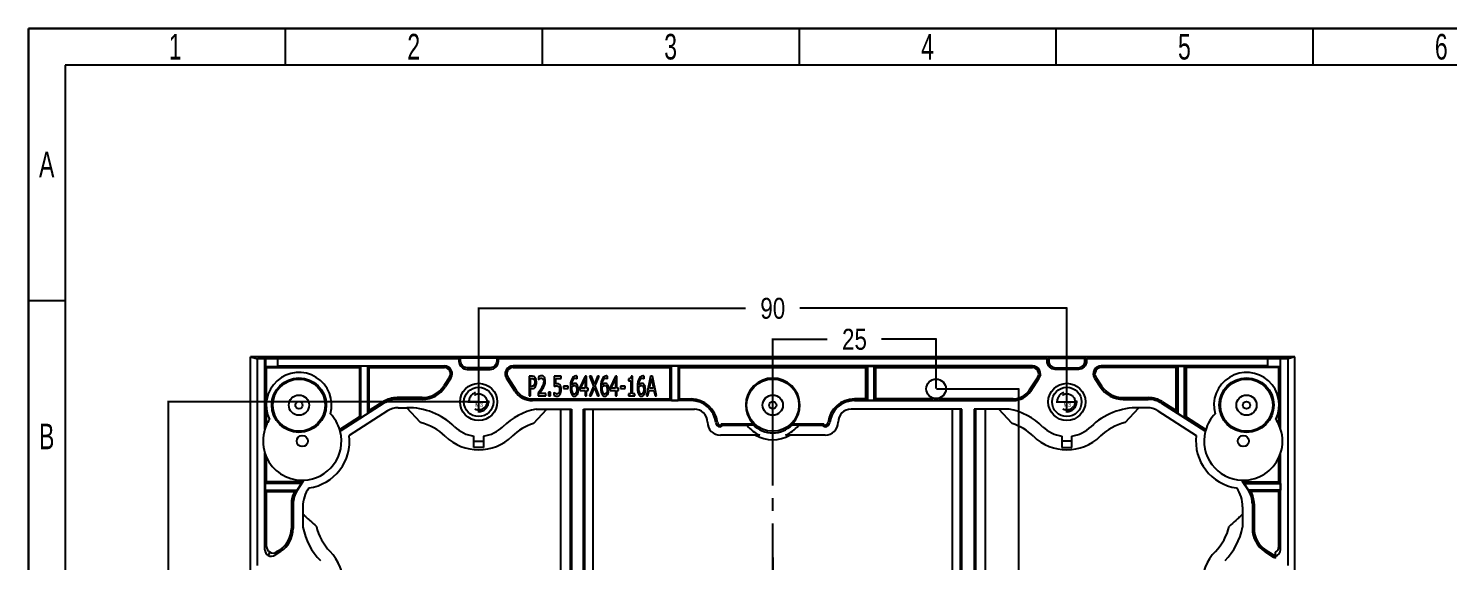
# Model space of a CAD drawing. Header units: millimetres. Extents: x 0 to 591, y 0 to 333.
# Drawn here: x 0 to 217.2, y 251.7 to 333.2 of the extents above; entities that cross this region are included whole.
import ezdxf

# ---------------------------------------------------------------- set-up
doc = ezdxf.new("R2010")
doc.units = ezdxf.units.MM
doc.header["$LTSCALE"] = 25.945205
doc.linetypes.add('CENTER', pattern=[0.6, 0.375, -0.075, 0.075, -0.075])
doc.linetypes.add('HIDDEN', pattern=[0.2, 0.1, -0.1])
doc.layers.get('0').update_dxf_attribs({"linetype": 'CONTINUOUS'})
for name, color, linetype in [('2', 7, 'CONTINUOUS'), ('dim', 7, 'CONTINUOUS'), ('screw', 7, 'CONTINUOUS')]:
    doc.layers.add(name, color=color, linetype=linetype)
doc.styles.get("Standard").update_dxf_attribs({"font": 'txt', "width": 0.8})
doc.styles.add('TEXTSTYLE_3', font='txt')
doc.styles.add('TEXTSTYLE_6', font='txt', dxfattribs={"width": 0.67})
doc.dimstyles.new('DIMSTYLE_4', dxfattribs={"dimtxt": 3.2, "dimasz": 0.1875, "dimexe": 0.125, "dimexo": 0.0625, "dimgap": 1.6, "dimtad": 0, "dimtih": 1, "dimtoh": 1, "dimdsep": 46, "dimtxsty": 'Standard', "dimblk": '_FILLED', "dimblk1": '_FILLED', "dimblk2": '_FILLED', "dimcen": 0.09, "dimazin": 2, "dimtfac": 1, "dimtofl": 0, "dimtmove": 0, "dimatfit": 3, "dimldrblk": '_FILLED', "dimfxl": 1, "dimtolj": 1, "dimarcsym": 0})

# ---------------------------------------------------------------- blocks, each defined once
blk = doc.blocks.new('_FILLED')
at = {"color": 0, "linetype": 'ByBlock'}
blk.add_solid([(0, 0), (-1, 0.2), (-1, -0.2)], dxfattribs=at)
blk = doc.blocks.new('*D5')
at = {"layer": 'dim', "color": 82, "linetype": 'Continuous', "true_color": 0x33cc00, "transparency": 16777216}
for p, q in [((68.91, 288.73), (68.91, 290.45)), ((68.91, 290.33), (109.75, 290.33)), ((158.91, 290.33), (118.07, 290.33)), ((158.91, 288.73), (158.91, 290.45)), ((68.91, 276.07), (68.91, 288.73)), ((158.91, 276.07), (158.91, 288.73))]:
    blk.add_line(p, q, dxfattribs=at)
at = {"layer": 'dim', "color": 82, "linetype": 'Continuous', "true_color": 0x33cc00, "transparency": 16777216, "xscale": 0.1875, "yscale": 0.1875, "zscale": 0.1875, "rotation": 180}
blk.add_blockref('_FILLED', (68.91, 290.33), dxfattribs=at)
at = {"layer": 'dim', "color": 82, "linetype": 'Continuous', "true_color": 0x33cc00, "transparency": 16777216, "xscale": 0.1875, "yscale": 0.1875, "zscale": 0.1875}
blk.add_blockref('_FILLED', (158.91, 290.33), dxfattribs=at)
at = {"layer": 'dim', "color": 82, "linetype": 'Continuous', "true_color": 0x33cc00, "transparency": 16777216, "insert": (113.91, 291.93), "char_height": 3.2, "width": 5.12, "attachment_point": 2, "line_spacing_factor": 0.9}
blk.add_mtext('90', dxfattribs=at)
blk = doc.blocks.new('*D7')
at = {"layer": 'dim', "color": 82, "linetype": 'Continuous', "true_color": 0x33cc00, "transparency": 16777216}
for p, q in [((25.25, 276), (21.28, 276)), ((21.41, 276), (21.41, 206.2)), ((68.84, 276), (25.25, 276)), ((21.41, 130), (21.41, 199.8)), ((25.25, 130), (21.28, 130)), ((68.84, 130), (25.25, 130))]:
    blk.add_line(p, q, dxfattribs=at)
at = {"layer": 'dim', "color": 82, "linetype": 'Continuous', "true_color": 0x33cc00, "transparency": 16777216, "xscale": 0.1875, "yscale": 0.1875, "zscale": 0.1875}
for p, rotation in [((21.41, 276), 90), ((21.41, 130), 270)]:
    blk.add_blockref('_FILLED', p, dxfattribs=dict(at, rotation=rotation))
at = {"layer": 'dim', "color": 82, "linetype": 'Continuous', "true_color": 0x33cc00, "transparency": 16777216, "insert": (21.41, 204.6), "char_height": 3.2, "width": 7.68, "attachment_point": 2, "line_spacing_factor": 0.9}
blk.add_mtext('146', dxfattribs=at)
blk = doc.blocks.new('*D13')
at = {"layer": 'dim', "color": 82, "linetype": 'Continuous', "true_color": 0x33cc00, "transparency": 16777216}
for p, q in [((113.91, 252.16), (113.91, 240.28)), ((38.91, 238.81), (38.91, 240.53)), ((38.91, 240.41), (72.25, 240.41)), ((113.91, 240.41), (80.57, 240.41)), ((38.91, 228.07), (38.91, 238.81))]:
    blk.add_line(p, q, dxfattribs=at)
at = {"layer": 'dim', "color": 82, "linetype": 'Continuous', "true_color": 0x33cc00, "transparency": 16777216, "xscale": 0.1875, "yscale": 0.1875, "zscale": 0.1875, "rotation": 180}
blk.add_blockref('_FILLED', (38.91, 240.41), dxfattribs=at)
at = {"layer": 'dim', "color": 82, "linetype": 'Continuous', "true_color": 0x33cc00, "transparency": 16777216, "xscale": 0.1875, "yscale": 0.1875, "zscale": 0.1875}
blk.add_blockref('_FILLED', (113.91, 240.41), dxfattribs=at)
at = {"layer": 'dim', "color": 82, "linetype": 'Continuous', "true_color": 0x33cc00, "transparency": 16777216, "insert": (76.41, 242.01), "char_height": 3.2, "width": 5.12, "attachment_point": 2, "line_spacing_factor": 0.9}
blk.add_mtext('75', dxfattribs=at)
blk = doc.blocks.new('*D14')
at = {"layer": 'dim', "color": 82, "linetype": 'Continuous', "true_color": 0x33cc00, "transparency": 16777216}
for p, q in [((113.91, 283.99), (113.91, 285.72)), ((113.91, 285.59), (122.25, 285.59)), ((138.91, 285.59), (130.57, 285.59)), ((138.91, 283.99), (138.91, 285.72)), ((113.91, 263.7), (113.91, 283.99)), ((138.91, 278.07), (138.91, 283.99))]:
    blk.add_line(p, q, dxfattribs=at)
at = {"layer": 'dim', "color": 82, "linetype": 'Continuous', "true_color": 0x33cc00, "transparency": 16777216, "xscale": 0.1875, "yscale": 0.1875, "zscale": 0.1875, "rotation": 180}
blk.add_blockref('_FILLED', (113.91, 285.59), dxfattribs=at)
at = {"layer": 'dim', "color": 82, "linetype": 'Continuous', "true_color": 0x33cc00, "transparency": 16777216, "xscale": 0.1875, "yscale": 0.1875, "zscale": 0.1875}
blk.add_blockref('_FILLED', (138.91, 285.59), dxfattribs=at)
at = {"layer": 'dim', "color": 82, "linetype": 'Continuous', "true_color": 0x33cc00, "transparency": 16777216, "insert": (126.41, 287.19), "char_height": 3.2, "width": 5.12, "attachment_point": 2, "line_spacing_factor": 0.9}
blk.add_mtext('25', dxfattribs=at)
blk = doc.blocks.new('*D15')
at = {"layer": 'dim', "color": 82, "linetype": 'Continuous', "true_color": 0x33cc00, "transparency": 16777216}
for p, q in [((138.97, 278), (151.62, 278)), ((151.5, 278), (151.5, 243.7)), ((151.5, 203), (151.5, 237.3)), ((154.06, 203), (151.37, 203)), ((165.39, 203), (154.06, 203))]:
    blk.add_line(p, q, dxfattribs=at)
at = {"layer": 'dim', "color": 82, "linetype": 'Continuous', "true_color": 0x33cc00, "transparency": 16777216, "xscale": 0.1875, "yscale": 0.1875, "zscale": 0.1875}
for p, rotation in [((151.5, 278), 90), ((151.5, 203), 270)]:
    blk.add_blockref('_FILLED', p, dxfattribs=dict(at, rotation=rotation))
at = {"layer": 'dim', "color": 82, "linetype": 'Continuous', "true_color": 0x33cc00, "transparency": 16777216, "insert": (151.5, 242.1), "char_height": 3.2, "width": 5.12, "attachment_point": 2, "line_spacing_factor": 0.9}
blk.add_mtext('75', dxfattribs=at)

msp = doc.modelspace()

# ---------------------------------------------------------------- linework, layer by layer
at = {"color": 7, "linetype": 'Continuous'}
for p, q in [((0, 0), (0, 333.185)), ((0, 333.185), (471.731, 333.185))]:
    msp.add_line(p, q, dxfattribs=at)
at = {"layer": '2', "color": 155, "linetype": 'Continuous', "true_color": 0x4d7399}
for p, q in [((34.006, 123.103), (34.006, 282.903)), ((34.006, 282.903), (35.056, 282.589)), ((193.806, 282.903), (34.006, 282.903)), ((35.056, 250.965), (35.056, 282.589)), ((36.194, 282.589), (35.056, 282.589)), ((36.272, 282.628), (36.194, 282.589)), ((36.194, 271.838), (36.194, 282.589)), ((36.272, 282.628), (36.272, 281.434)), ((36.272, 282.628), (38.159, 282.628)), ((38.159, 281.434), (38.159, 282.628)), ((65.882, 282.589), (38.159, 282.589)), ((66.144, 282.72), (65.882, 282.589)), ((65.882, 282.589), (65.882, 282.24)), ((66.144, 282.24), (66.144, 282.72)), ((71.668, 282.72), (66.144, 282.72)), ((71.668, 282.72), (71.668, 282.24)), ((71.93, 282.589), (71.668, 282.72)), ((71.93, 282.24), (71.93, 282.589)), ((155.882, 282.589), (71.93, 282.589)), ((155.882, 282.589), (156.144, 282.72)), ((155.882, 282.24), (155.882, 282.589)), ((156.144, 282.72), (156.144, 282.24)), ((156.144, 282.72), (161.668, 282.72)), ((161.668, 282.24), (161.668, 282.72)), ((161.668, 282.72), (161.93, 282.589)), ((161.93, 282.589), (161.93, 282.24)), ((189.654, 282.589), (161.93, 282.589)), ((189.654, 281.434), (189.654, 282.628)), ((189.654, 282.628), (191.54, 282.628)), ((191.54, 282.628), (191.54, 281.434)), ((191.54, 282.628), (191.619, 282.589)), ((191.619, 271.838), (191.619, 282.589)), ((192.756, 282.589), (191.619, 282.589)), ((193.806, 282.903), (192.756, 282.589)), ((192.756, 250.965), (192.756, 282.589)), ((193.806, 123.103), (193.806, 282.903)), ((36.456, 281.251), (36.272, 281.434)), ((36.272, 281.434), (38.159, 281.434)), ((36.456, 276.205), (36.456, 281.251)), ((36.456, 281.251), (50.662, 281.251)), ((38.159, 281.513), (63.652, 281.513)), ((50.898, 281.486), (50.662, 281.251)), ((50.662, 281.251), (50.662, 273.705)), ((50.898, 273.577), (50.898, 281.486)), ((51.915, 281.486), (50.898, 281.486)), ((51.915, 281.486), (51.915, 274.228)), ((52.151, 281.251), (51.915, 281.486)), ((52.151, 274.659), (52.151, 281.251)), ((52.151, 281.251), (63.652, 281.251)), ((64.485, 280.755), (64.715, 280.88)), ((66.251, 281.348), (66.437, 281.533)), ((70.67, 281.241), (67.143, 281.241)), ((67.143, 280.979), (70.67, 280.979)), ((71.561, 281.348), (71.376, 281.533)), ((73.328, 280.755), (73.098, 280.88)), ((153.652, 281.513), (74.161, 281.513)), ((74.161, 281.251), (98.162, 281.251)), ((98.398, 281.486), (98.162, 281.251)), ((98.162, 281.251), (98.162, 276.455)), ((98.398, 276.22), (98.398, 281.486)), ((99.415, 281.486), (98.398, 281.486)), ((99.415, 281.486), (99.415, 276.22)), ((99.651, 281.251), (99.415, 281.486)), ((99.651, 276.455), (99.651, 281.251)), ((99.651, 281.251), (128.162, 281.251)), ((128.162, 281.251), (128.398, 281.486)), ((128.162, 276.455), (128.162, 281.251)), ((128.398, 281.486), (128.398, 276.22)), ((128.398, 281.486), (129.415, 281.486)), ((129.415, 276.22), (129.415, 281.486)), ((129.415, 281.486), (129.651, 281.251)), ((129.651, 281.251), (129.651, 276.455)), ((129.651, 281.251), (153.652, 281.251)), ((154.485, 280.755), (154.715, 280.88)), ((156.251, 281.348), (156.437, 281.533)), ((157.143, 281.241), (160.67, 281.241)), ((160.67, 280.979), (157.143, 280.979)), ((161.376, 281.533), (161.561, 281.348)), ((163.328, 280.755), (163.098, 280.88)), ((189.654, 281.513), (164.161, 281.513)), ((175.662, 281.251), (164.161, 281.251)), ((175.662, 281.251), (175.898, 281.486)), ((175.662, 274.659), (175.662, 281.251)), ((175.898, 281.486), (175.898, 274.228)), ((175.898, 281.486), (176.915, 281.486)), ((176.915, 273.577), (176.915, 281.486)), ((176.915, 281.486), (177.151, 281.251)), ((177.151, 281.251), (177.151, 273.705)), ((191.357, 281.251), (177.151, 281.251)), ((189.654, 281.434), (191.54, 281.434)), ((191.357, 281.251), (191.54, 281.434)), ((191.357, 276.205), (191.357, 281.251)), ((64.447, 279.787), (63.581, 278.453)), ((64.667, 279.644), (63.801, 278.311)), ((72.946, 280.043), (72.946, 279.971)), ((74.437, 277.655), (73.146, 279.644)), ((73.366, 279.787), (74.657, 277.798)), ((76.609, 279.922), (76.609, 276.922)), ((76.838, 278.382), (76.838, 279.58)), ((76.838, 276.922), (76.838, 278.041)), ((78.039, 279.798), (78.039, 279.375)), ((78.039, 279.375), (78.051, 279.375)), ((80.475, 279.922), (80.475, 278.377)), ((81.514, 279.922), (80.475, 279.922)), ((80.699, 278.772), (80.699, 279.57)), ((80.699, 279.57), (81.514, 279.57)), ((81.514, 279.57), (81.514, 279.922)), ((81.871, 278.418), (81.871, 278.053)), ((82.595, 278.418), (81.871, 278.418)), ((81.871, 278.053), (82.595, 278.053)), ((82.595, 278.053), (82.595, 278.418)), ((83.974, 279.548), (83.986, 279.548)), ((83.986, 279.548), (83.986, 279.933)), ((85.208, 279.922), (84.372, 278.23)), ((84.372, 278.23), (84.372, 277.767)), ((84.53, 278.089), (85.199, 279.443)), ((85.199, 278.089), (84.53, 278.089)), ((85.199, 279.443), (85.199, 278.089)), ((85.421, 279.922), (85.208, 279.922)), ((85.421, 278.089), (85.421, 279.922)), ((85.678, 278.089), (85.421, 278.089)), ((85.678, 277.767), (85.678, 278.089)), ((86.474, 278.422), (85.872, 276.922)), ((85.886, 279.922), (86.474, 278.422)), ((86.15, 279.922), (85.886, 279.922)), ((86.122, 276.922), (86.605, 278.157)), ((86.615, 278.704), (86.15, 279.922)), ((86.605, 278.157), (87.075, 276.922)), ((87.091, 279.922), (86.615, 278.704)), ((86.746, 278.44), (87.342, 279.922)), ((87.341, 276.922), (86.746, 278.44)), ((87.342, 279.922), (87.091, 279.922)), ((88.622, 279.548), (88.633, 279.548)), ((88.633, 279.548), (88.633, 279.933)), ((89.855, 279.922), (89.019, 278.23)), ((89.019, 278.23), (89.019, 277.767)), ((89.177, 278.089), (89.846, 279.443)), ((89.846, 278.089), (89.177, 278.089)), ((89.846, 279.443), (89.846, 278.089)), ((90.069, 279.922), (89.855, 279.922)), ((90.069, 278.089), (90.069, 279.922)), ((90.325, 278.089), (90.069, 278.089)), ((90.325, 277.767), (90.325, 278.089)), ((90.618, 278.418), (90.618, 278.053)), ((91.342, 278.418), (90.618, 278.418)), ((90.618, 278.053), (91.342, 278.053)), ((91.342, 278.053), (91.342, 278.418)), ((91.842, 279.514), (91.842, 279.239)), ((91.842, 279.239), (92.201, 279.239)), ((92.201, 279.239), (92.201, 277.229)), ((92.424, 279.933), (92.244, 279.933)), ((92.424, 277.229), (92.424, 279.933)), ((94.231, 279.548), (94.243, 279.548)), ((94.243, 279.548), (94.243, 279.933)), ((95.198, 279.922), (94.57, 276.922)), ((95.042, 278.101), (95.346, 279.573)), ((95.648, 278.101), (95.042, 278.101)), ((95.505, 279.922), (95.198, 279.922)), ((95.346, 279.573), (95.648, 278.101)), ((96.133, 276.922), (95.505, 279.922)), ((154.447, 279.787), (153.156, 277.798)), ((153.375, 277.655), (154.667, 279.644)), ((154.866, 280.043), (154.866, 279.971)), ((163.146, 279.644), (164.012, 278.311)), ((163.366, 279.787), (164.232, 278.453)), ((54.262, 276.014), (52.151, 274.659)), ((55.31, 276.492), (55.383, 276.24)), ((60.27, 276.655), (56.45, 276.655)), ((60.27, 276.393), (56.45, 276.393)), ((62.279, 276.904), (62.154, 277.134)), ((75.598, 276.582), (75.723, 276.813)), ((76.609, 276.922), (76.838, 276.922)), ((77.129, 276.455), (98.162, 276.455)), ((101.406, 276.193), (77.129, 276.193)), ((78.24, 277.706), (77.996, 277.343)), ((77.996, 277.343), (77.996, 276.922)), ((77.996, 276.922), (79.165, 276.922)), ((79.165, 277.267), (78.236, 277.267)), ((79.165, 276.922), (79.165, 277.267)), ((79.613, 277.497), (79.613, 276.922)), ((79.89, 277.497), (79.613, 277.497)), ((79.613, 276.922), (79.89, 276.922)), ((79.89, 276.922), (79.89, 277.497)), ((80.401, 277.461), (80.401, 277.035)), ((80.417, 277.461), (80.401, 277.461)), ((84.372, 277.767), (85.199, 277.767)), ((85.199, 277.767), (85.199, 276.922)), ((85.199, 276.922), (85.421, 276.922)), ((85.421, 276.922), (85.421, 277.767)), ((85.421, 277.767), (85.678, 277.767)), ((85.872, 276.922), (86.122, 276.922)), ((87.075, 276.922), (87.341, 276.922)), ((89.019, 277.767), (89.846, 277.767)), ((89.846, 277.767), (89.846, 276.922)), ((89.846, 276.922), (90.069, 276.922)), ((90.069, 276.922), (90.069, 277.767)), ((90.069, 277.767), (90.325, 277.767)), ((91.842, 277.229), (91.842, 276.922)), ((92.201, 277.229), (91.842, 277.229)), ((91.842, 276.922), (92.777, 276.922)), ((92.777, 277.229), (92.424, 277.229)), ((92.777, 276.922), (92.777, 277.229)), ((94.57, 276.922), (94.803, 276.922)), ((94.803, 276.922), (94.972, 277.759)), ((94.972, 277.759), (95.72, 277.759)), ((95.72, 277.759), (95.889, 276.922)), ((95.889, 276.922), (96.133, 276.922)), ((98.162, 276.455), (98.398, 276.22)), ((98.398, 276.22), (99.415, 276.22)), ((99.415, 276.22), (99.651, 276.455)), ((99.651, 276.455), (101.406, 276.455)), ((128.162, 276.455), (126.406, 276.455)), ((126.406, 276.193), (150.683, 276.193)), ((128.398, 276.22), (128.162, 276.455)), ((129.415, 276.22), (128.398, 276.22)), ((129.651, 276.455), (129.415, 276.22)), ((138.309, 276.455), (129.651, 276.455)), ((138.309, 276.247), (138.309, 276.627)), ((138.309, 276.247), (139.503, 276.247)), ((139.503, 276.247), (139.503, 276.627)), ((150.683, 276.455), (139.503, 276.455)), ((152.215, 276.582), (152.09, 276.813)), ((165.534, 276.904), (165.659, 277.134)), ((167.543, 276.655), (171.363, 276.655)), ((167.543, 276.393), (171.363, 276.393)), ((172.429, 276.24), (172.503, 276.492)), ((173.551, 276.014), (175.662, 274.659)), ((36.456, 272.511), (36.456, 274.801)), ((50.662, 273.705), (47.641, 271.767)), ((54.403, 275.793), (47.802, 271.558)), ((54.976, 274.628), (49.105, 270.861)), ((50.662, 273.705), (50.896, 273.577)), ((50.9, 273.577), (51.915, 274.228)), ((51.915, 274.228), (52.151, 274.659)), ((56.596, 275.103), (57.903, 275.103)), ((59.989, 272.842), (57.903, 275.103)), ((77.285, 272.694), (79.316, 274.903)), ((77.708, 274.903), (83.103, 274.903)), ((81.406, 274.903), (81.406, 235.503)), ((82.906, 274.903), (82.906, 234.003)), ((83.103, 274.903), (83.103, 233.806)), ((84.96, 233.806), (84.96, 274.903)), ((84.96, 274.903), (101.906, 274.903)), ((85.157, 234.003), (85.157, 274.903)), ((86.406, 235.503), (86.406, 274.903)), ((142.853, 274.903), (125.906, 274.903)), ((141.406, 235.503), (141.406, 274.903)), ((142.656, 234.003), (142.656, 274.903)), ((142.853, 233.806), (142.853, 274.903)), ((144.71, 274.903), (144.71, 233.806)), ((150.105, 274.903), (144.71, 274.903)), ((144.906, 274.903), (144.906, 234.003)), ((146.406, 274.903), (146.406, 235.503)), ((150.527, 272.694), (148.497, 274.903)), ((167.823, 272.842), (169.909, 275.103)), ((171.216, 275.103), (169.909, 275.103)), ((172.836, 274.628), (178.707, 270.861)), ((173.41, 275.793), (180.011, 271.558)), ((175.898, 274.228), (175.662, 274.659)), ((176.913, 273.577), (175.898, 274.228)), ((177.151, 273.705), (176.917, 273.577)), ((177.151, 273.705), (180.171, 271.767)), ((191.357, 272.511), (191.357, 274.801)), ((47.657, 271.714), (47.802, 271.558)), ((47.802, 271.558), (47.727, 271.458)), ((50.896, 273.577), (50.9, 273.577)), ((105.878, 272.455), (106.005, 272.455)), ((106.005, 272.193), (105.878, 272.193)), ((106.005, 272.655), (106.005, 272.193)), ((106.005, 272.655), (110.902, 272.655)), ((109.991, 272.393), (106.005, 272.393)), ((109.91, 272.498), (110.909, 272.498)), ((116.904, 272.498), (117.903, 272.498)), ((116.911, 272.655), (121.735, 272.655)), ((121.735, 272.393), (117.822, 272.393)), ((121.735, 272.193), (121.735, 272.655)), ((121.735, 272.455), (121.934, 272.455)), ((121.934, 272.193), (121.735, 272.193)), ((176.913, 273.577), (176.917, 273.577)), ((180.156, 271.714), (180.011, 271.558)), ((180.011, 271.558), (180.086, 271.458)), ((68.156, 269.003), (68.156, 270.758)), ((68.156, 270.003), (69.656, 270.003)), ((69.656, 270.758), (69.656, 269.003)), ((111.947, 270.903), (105.906, 270.903)), ((121.906, 270.903), (115.866, 270.903)), ((158.156, 270.758), (158.156, 269.003)), ((159.656, 270.003), (158.156, 270.003)), ((159.656, 269.003), (159.656, 270.758)), ((36.194, 253.377), (36.194, 268.168)), ((36.456, 263.747), (36.456, 267.495)), ((69.656, 269.003), (68.156, 269.003)), ((158.156, 269.003), (159.656, 269.003)), ((191.357, 263.747), (191.357, 267.495)), ((191.619, 253.377), (191.619, 268.168)), ((36.456, 263.747), (36.22, 263.511)), ((36.22, 263.511), (36.22, 262.495)), ((41.782, 263.511), (36.22, 263.511)), ((41.653, 263.747), (36.456, 263.747)), ((42.051, 263.883), (41.116, 262.425)), ((41.129, 262.495), (41.782, 263.511)), ((41.817, 264.004), (41.653, 263.747)), ((41.782, 263.511), (41.653, 263.747)), ((41.879, 264.003), (42.051, 263.883)), ((42.145, 264.008), (42.051, 263.883)), ((185.668, 264.008), (185.761, 263.883)), ((185.934, 264.003), (185.761, 263.883)), ((185.761, 263.883), (186.697, 262.425)), ((185.995, 264.004), (186.16, 263.747)), ((186.031, 263.511), (186.16, 263.747)), ((186.683, 262.495), (186.031, 263.511)), ((186.031, 263.511), (191.593, 263.511)), ((186.16, 263.747), (191.357, 263.747)), ((191.357, 263.747), (191.593, 263.511)), ((191.593, 263.511), (191.593, 262.495)), ((36.22, 262.495), (36.456, 262.259)), ((36.22, 262.495), (41.129, 262.495)), ((36.456, 253.86), (36.456, 262.259)), ((36.456, 262.259), (40.716, 262.259)), ((40.418, 261.519), (40.669, 261.445)), ((41.064, 262.459), (41.129, 262.495)), ((186.749, 262.459), (186.683, 262.495)), ((191.593, 262.495), (186.683, 262.495)), ((191.357, 262.259), (187.096, 262.259)), ((187.144, 261.445), (187.395, 261.519)), ((191.593, 262.495), (191.357, 262.259)), ((191.357, 253.86), (191.357, 262.259)), ((40.254, 260.379), (40.254, 256.639)), ((40.516, 260.379), (40.516, 256.639)), ((42.006, 259.944), (42.006, 256.804)), ((185.806, 259.944), (185.806, 256.804)), ((187.297, 260.379), (187.297, 256.639)), ((187.559, 260.379), (187.559, 256.639)), ((39.775, 254.755), (40.006, 254.63)), ((187.807, 254.63), (188.037, 254.755)), ((36.712, 252.502), (36.975, 252.985)), ((38.599, 253.108), (37.729, 252.544)), ((38.456, 253.328), (37.991, 253.026)), ((189.214, 253.108), (190.548, 252.243)), ((189.357, 253.328), (190.69, 252.462)), ((190.859, 252.098), (190.859, 252.997))]:
    msp.add_line(p, q, dxfattribs=at)
at = {"layer": '2', "color": 1, "linetype": 'CENTER'}
msp.add_line((113.906, 123.103), (113.906, 282.903), dxfattribs=at)
at = {"layer": '2', "color": 155, "linetype": 'Continuous', "true_color": 0x4d7399}
for centre, radius in [((41.406, 275.503), 4.175), ((41.406, 275.503), 4), ((68.906, 276.003), 2.846), ((68.906, 276.003), 2.25), ((113.906, 275.503), 4), ((138.906, 278.003), 1.5), ((158.906, 276.003), 2.846), ((158.906, 276.003), 2.25), ((186.406, 275.503), 4.175), ((186.406, 275.503), 4), ((41.406, 275.503), 1.55), ((41.406, 275.503), 0.55), ((113.906, 275.503), 1.55), ((113.906, 275.503), 0.55), ((186.406, 275.503), 1.55), ((186.406, 275.503), 0.55), ((41.906, 270.003), 0.85), ((185.906, 270.003), 0.85)]:
    msp.add_circle(centre, radius, dxfattribs=at)
for centre, radius, start, end in [((41.406, 275.503), 5, 344.51803, 205.87082), ((63.652, 280.303), 1.21, 327.00906, 90), ((63.652, 280.303), 0.948, 327.00906, 90), ((74.161, 280.303), 1.21, 90, 212.99094), ((74.161, 280.303), 0.948, 90, 212.99094), ((153.652, 280.303), 1.21, 327.00906, 90), ((153.652, 280.303), 0.948, 327.00906, 90), ((164.161, 280.303), 1.21, 90, 212.99094), ((164.161, 280.303), 0.948, 90, 212.99094), ((186.406, 275.503), 5, 334.12918, 195.48197), ((60.27, 280.603), 3.948, 270, 327.00906), ((60.27, 280.603), 4.21, 270, 327.00906), ((74.109, 280.303), 1.21, 192.4121, 195.9394), ((76.771, 278.918), 0.722, 330.60041, 347.91217), ((71.745, 282.135), 8.103, 326.26515, 329.68176), ((76.983, 279.281), 2.136, 333.03818, 340.21934), ((113.906, 275.503), 4.14, 316.53772, 223.46228), ((153.703, 280.303), 1.21, 344.0606, 347.5879), ((167.543, 280.603), 4.21, 212.99094, 270), ((167.543, 280.603), 3.948, 212.99094, 270), ((56.45, 272.603), 4.052, 90, 122.68149), ((56.45, 272.603), 3.79, 90, 122.68149), ((77.129, 279.403), 3.21, 212.99094, 270), ((77.129, 279.403), 2.948, 212.99094, 270), ((44.885, 299.924), 40.319, 325.81015, 326.44005), ((101.406, 272.403), 4.052, 6.37937, 90), ((101.406, 272.403), 3.79, 6.37937, 90), ((126.406, 272.403), 4.052, 90, 173.62063), ((126.406, 272.403), 3.79, 90, 173.62063), ((150.683, 279.403), 2.948, 270, 327.00906), ((150.683, 279.403), 3.21, 270, 327.00906), ((171.363, 272.603), 4.052, 57.31851, 90), ((171.363, 272.603), 3.79, 57.31851, 90), ((41.906, 270.003), 6, 16.57419, 43.96516), ((56.596, 272.103), 3, 90, 122.68149), ((58.088, 264.903), 10.201, 45.7358, 91.0352), ((79.725, 264.903), 10.201, 101.40398, 134.2642), ((101.906, 272.903), 2, 0, 90), ((125.906, 272.903), 2, 90, 180), ((148.088, 264.903), 10.201, 45.7358, 78.59602), ((169.725, 264.903), 10.201, 88.9648, 134.2642), ((171.216, 272.103), 3, 57.31851, 90), ((185.906, 270.003), 6, 136.03484, 163.42581), ((41.906, 270.003), 6, 162.19196, 197.80804), ((41.906, 270.003), 6, 146.4237, 156.51263), ((58.088, 264.903), 8.164, 45.7358, 76.53009), ((68.906, 276.003), 5.299, 225.7358, 261.86263), ((68.906, 276.003), 5.299, 278.13737, 314.2642), ((79.725, 264.903), 8.164, 107.38593, 134.2642), ((105.906, 272.903), 2, 180, 270), ((105.878, 272.903), 0.71, 186.37937, 270), ((96.931, 280.889), 11.994, 314.85874, 316.11103), ((105.878, 272.903), 0.448, 186.37937, 270), ((113.906, 275.503), 5, 218.45693, 246.92608), ((113.906, 275.503), 4.244, 225.06761, 314.93239), ((113.906, 275.503), 5, 293.07392, 321.54307), ((121.906, 272.903), 2, 270, 360), ((121.934, 272.903), 0.448, 270, 353.62063), ((121.934, 272.903), 0.71, 270, 353.62063), ((130.761, 280.758), 11.816, 223.83736, 225.10841), ((148.088, 264.903), 8.164, 45.7358, 72.61407), ((158.906, 276.003), 5.299, 225.7358, 261.86263), ((158.906, 276.003), 5.299, 278.13737, 314.2642), ((169.725, 264.903), 8.164, 103.46991, 134.2642), ((185.906, 270.003), 6, 23.48737, 33.5763), ((185.906, 270.003), 6, 342.19196, 17.80804), ((41.906, 270.003), 6, 272.27549, 14.03878), ((41.906, 270.003), 7.25, 278.02821, 6.80073), ((68.906, 276.003), 7.336, 225.7358, 314.2642), ((113.906, 275.503), 5.297, 240.27838, 299.72162), ((158.906, 276.003), 7.336, 225.7358, 314.2642), ((185.906, 270.003), 7.25, 173.19927, 261.97179), ((185.906, 270.003), 6, 165.96122, 267.72451), ((41.906, 270.003), 6, 203.48737, 269.74008), ((185.906, 270.003), 6, 270.25992, 336.51263), ((47.006, 259.944), 5, 144.83453, 180), ((180.806, 259.944), 5, 0, 35.16547), ((44.306, 260.379), 4.052, 152.35783, 180), ((44.306, 260.379), 3.79, 147.31851, 180), ((45.425, 254.483), 9.09, 118.67159, 121.19848), ((183.506, 260.379), 3.79, 0, 32.68149), ((182.387, 254.483), 9.09, 58.80152, 61.32841), ((183.506, 260.379), 4.052, 0, 27.64217), ((36.306, 256.639), 3.948, 302.99094, 360), ((36.306, 256.639), 4.21, 302.99094, 360), ((52.006, 258.821), 10.201, 191.40398, 224.2642), ((52.006, 258.821), 8.164, 193.40408, 224.2642), ((175.806, 258.821), 8.164, 315.7358, 346.59592), ((175.806, 258.821), 10.201, 315.7358, 348.59602), ((191.506, 256.639), 4.21, 180, 237.00906), ((191.506, 256.639), 3.948, 180, 237.00906), ((40.906, 248.003), 7.336, 315.7358, 44.2642), ((186.906, 248.003), 7.336, 135.7358, 224.2642), ((191.206, 253.257), 1.21, 237.00906, 253.32807), ((191.206, 253.257), 0.948, 237.00906, 248.51697)]:
    msp.add_arc(centre, radius, start, end, dxfattribs=at)
for centre, major_axis, ratio, start_param, end_param in [((41.906, 270.003), (-5.617, 2.108), 1, 6.2322758, 6.3313988), ((41.906, 270.003), (5.805, 1.519), 1, 6.2722579, 6.3165092), ((113.906, 275.503), (3.965, 3.046), 0.9999999, 3.1313206, 3.1578152), ((113.906, 272.816), (0, 4.033), 0.7456588, 1.6105907, 1.6496483), ((113.906, 272.816), (0, 4.033), 0.7456588, 4.633537, 4.6725946), ((113.906, 275.503), (-3.97, 3.04), 0.9999999, 3.1238088, 3.1503033), ((185.906, 270.003), (-5.805, 1.519), 1, 6.2498614, 6.2941127), ((185.906, 270.003), (5.617, 2.108), 1, 6.2349718, 6.3340948), ((41.906, 270.003), (0, 6), 1, 1.8816053, 1.9807283), ((185.906, 270.003), (0, 6), 1, 4.3024571, 4.40158), ((41.906, 270.003), (5.999, 0.103), 0.9999999, 4.6906578, 4.7349091), ((185.906, 270.003), (-5.999, 0.103), 0.9999999, 1.5482762, 1.5925275), ((37.19, 253.382), (0.478, 0.88), 0.9940241, -4.2123733, -2.070812), ((37.452, 253.865), (0.478, 0.88), 0.9940241, 2.070812, 4.2123733), ((190.36, 253.865), (-0.478, 0.88), 0.9940241, -3.1172182, -2.070812), ((190.622, 253.382), (-0.478, 0.88), 0.9940241, 2.8815712, 4.2123733)]:
    msp.add_ellipse(centre, major_axis=major_axis, ratio=ratio, start_param=start_param, end_param=end_param, dxfattribs=at)
for points, knots in [([(65.882, 282.24), (65.882, 281.909), (66.018, 281.581), (66.485, 281.114), (66.813, 280.979), (67.143, 280.979)], [0, 0, 0, 0, 0.5004526, 0.5004526, 1, 1, 1, 1]), ([(67.143, 281.241), (66.881, 281.241), (66.622, 281.348), (66.252, 281.718), (66.144, 281.978), (66.144, 282.24)], [0, 0, 0, 0, 0.4995628, 0.4995628, 1, 1, 1, 1]), ([(70.67, 280.979), (71, 280.979), (71.329, 281.115), (71.795, 281.582), (71.93, 281.91), (71.93, 282.24)], [0, 0, 0, 0, 0.5004426, 0.5004426, 1, 1, 1, 1]), ([(71.668, 282.24), (71.668, 281.978), (71.561, 281.718), (71.192, 281.349), (70.932, 281.241), (70.67, 281.241)], [0, 0, 0, 0, 0.4995639, 0.4995639, 1, 1, 1, 1]), ([(157.143, 280.979), (156.812, 280.979), (156.484, 281.115), (156.018, 281.582), (155.882, 281.91), (155.882, 282.24)], [0, 0, 0, 0, 0.5004426, 0.5004426, 1, 1, 1, 1]), ([(156.144, 282.24), (156.144, 281.978), (156.252, 281.718), (156.621, 281.349), (156.881, 281.241), (157.143, 281.241)], [0, 0, 0, 0, 0.4995639, 0.4995639, 1, 1, 1, 1]), ([(160.67, 281.241), (160.931, 281.241), (161.191, 281.348), (161.561, 281.718), (161.668, 281.978), (161.668, 282.24)], [0, 0, 0, 0, 0.4995628, 0.4995628, 1, 1, 1, 1]), ([(161.93, 282.24), (161.93, 281.909), (161.794, 281.581), (161.327, 281.114), (161, 280.979), (160.67, 280.979)], [0, 0, 0, 0, 0.5004526, 0.5004526, 1, 1, 1, 1]), ([(77.34, 279.877), (77.269, 279.907), (77.181, 279.922), (76.921, 279.922), (76.765, 279.922), (76.609, 279.922)], [0, 0, 0, 0, 0.39866, 0.39866, 1, 1, 1, 1]), ([(76.838, 279.58), (76.914, 279.58), (76.99, 279.58), (77.138, 279.58), (77.199, 279.571), (77.246, 279.553)], [0, 0, 0, 0, 0.5107422, 0.5107422, 1, 1, 1, 1]), ([(77.258, 278.425), (77.2, 278.396), (77.125, 278.382), (76.967, 278.382), (76.903, 278.382), (76.838, 278.382)], [0, 0, 0, 0, 0.5906164, 0.5906164, 1, 1, 1, 1]), ([(76.838, 278.041), (76.915, 278.041), (76.991, 278.041), (77.192, 278.041), (77.294, 278.067), (77.375, 278.119)], [0, 0, 0, 0, 0.3826087, 0.3826087, 1, 1, 1, 1]), ([(77.684, 279.449), (77.648, 279.563), (77.598, 279.659), (77.476, 279.799), (77.413, 279.847), (77.34, 279.877)], [0, 0, 0, 0, 0.5429449, 0.5429449, 1, 1, 1, 1]), ([(77.375, 278.119), (77.456, 278.17), (77.527, 278.248), (77.634, 278.435), (77.672, 278.533), (77.725, 278.759), (77.738, 278.883), (77.738, 279.19), (77.72, 279.335), (77.684, 279.449)], [0, 0, 0, 0, 0.2732486, 0.2732486, 0.4926452, 0.4926452, 0.7120419, 0.7120419, 1, 1, 1, 1]), ([(77.468, 279.276), (77.489, 279.199), (77.5, 279.109), (77.5, 278.917), (77.492, 278.837), (77.477, 278.766)], [0, 0, 0, 0, 0.5393701, 0.5393701, 1, 1, 1, 1]), ([(78.941, 279.762), (78.841, 279.911), (78.702, 279.985), (78.439, 279.985), (78.35, 279.966), (78.259, 279.927)], [0, 0, 0, 0, 0.6738411, 0.6738411, 1, 1, 1, 1]), ([(78.291, 279.572), (78.372, 279.615), (78.449, 279.637), (78.625, 279.637), (78.707, 279.593), (78.767, 279.505)], [0, 0, 0, 0, 0.4, 0.4, 1, 1, 1, 1]), ([(78.767, 279.505), (78.826, 279.417), (78.855, 279.295), (78.855, 278.968), (78.828, 278.809), (78.773, 278.663)], [0, 0, 0, 0, 0.4768519, 0.4768519, 1, 1, 1, 1]), ([(79.067, 278.84), (79.084, 278.939), (79.092, 279.045), (79.092, 279.413), (79.042, 279.614), (78.941, 279.762)], [0, 0, 0, 0, 0.3100616, 0.3100616, 1, 1, 1, 1]), ([(80.638, 278.425), (80.701, 278.441), (80.767, 278.45), (80.906, 278.45), (80.97, 278.439), (81.027, 278.419)], [0, 0, 0, 0, 0.4875, 0.4875, 1, 1, 1, 1]), ([(81.137, 278.747), (81.067, 278.775), (80.985, 278.788), (80.866, 278.788), (80.836, 278.787), (80.801, 278.784)], [0, 0, 0, 0, 0.7875458, 0.7875458, 1, 1, 1, 1]), ([(81.259, 278.139), (81.28, 278.068), (81.29, 277.98), (81.29, 277.771), (81.282, 277.677), (81.264, 277.597)], [0, 0, 0, 0, 0.4945848, 0.4945848, 1, 1, 1, 1]), ([(81.482, 277.474), (81.511, 277.602), (81.526, 277.736), (81.526, 278.051), (81.509, 278.198), (81.475, 278.314)], [0, 0, 0, 0, 0.4425837, 0.4425837, 1, 1, 1, 1]), ([(82.98, 278.948), (82.948, 278.742), (82.931, 278.506), (82.931, 277.98), (82.949, 277.759), (83.021, 277.391), (83.073, 277.243), (83.192, 277.042), (83.254, 276.974), (83.323, 276.929)], [0, 0, 0, 0, 0.2664821, 0.2664821, 0.5269077, 0.5269077, 0.7883653, 0.7883653, 1, 1, 1, 1]), ([(83.204, 277.651), (83.178, 277.774), (83.166, 277.942), (83.166, 278.196), (83.166, 278.23), (83.167, 278.258)], [0, 0, 0, 0, 0.8363095, 0.8363095, 1, 1, 1, 1]), ([(83.949, 278.661), (83.89, 278.732), (83.833, 278.78), (83.72, 278.827), (83.656, 278.839), (83.499, 278.839), (83.427, 278.821), (83.301, 278.75), (83.237, 278.698), (83.171, 278.63)], [0, 0, 0, 0, 0.235376, 0.235376, 0.4707521, 0.4707521, 0.735376, 0.735376, 1, 1, 1, 1]), ([(83.345, 279.361), (83.443, 279.542), (83.576, 279.632), (83.788, 279.632), (83.833, 279.623), (83.876, 279.605)], [0, 0, 0, 0, 0.7843943, 0.7843943, 1, 1, 1, 1]), ([(83.345, 278.469), (83.401, 278.495), (83.462, 278.509), (83.575, 278.509), (83.62, 278.502), (83.663, 278.488)], [0, 0, 0, 0, 0.5807692, 0.5807692, 1, 1, 1, 1]), ([(83.892, 279.969), (83.861, 279.975), (83.823, 279.979), (83.634, 279.979), (83.509, 279.936), (83.401, 279.851)], [0, 0, 0, 0, 0.2419355, 0.2419355, 1, 1, 1, 1]), ([(83.887, 278.19), (83.908, 278.108), (83.919, 278.005), (83.919, 277.657), (83.887, 277.485), (83.823, 277.367)], [0, 0, 0, 0, 0.3586957, 0.3586957, 1, 1, 1, 1]), ([(83.98, 277.149), (84.096, 277.342), (84.154, 277.59), (84.154, 278.074), (84.137, 278.226), (84.102, 278.351)], [0, 0, 0, 0, 0.63125, 0.63125, 1, 1, 1, 1]), ([(87.628, 278.948), (87.595, 278.742), (87.579, 278.506), (87.579, 277.98), (87.597, 277.759), (87.669, 277.391), (87.72, 277.243), (87.84, 277.042), (87.901, 276.974), (87.971, 276.929)], [0, 0, 0, 0, 0.2664821, 0.2664821, 0.5269077, 0.5269077, 0.7883653, 0.7883653, 1, 1, 1, 1]), ([(87.851, 277.651), (87.826, 277.774), (87.813, 277.942), (87.813, 278.196), (87.814, 278.23), (87.815, 278.258)], [0, 0, 0, 0, 0.8363095, 0.8363095, 1, 1, 1, 1]), ([(88.596, 278.661), (88.538, 278.732), (88.48, 278.78), (88.368, 278.827), (88.303, 278.839), (88.147, 278.839), (88.074, 278.821), (87.948, 278.75), (87.884, 278.698), (87.819, 278.63)], [0, 0, 0, 0, 0.235376, 0.235376, 0.4707521, 0.4707521, 0.735376, 0.735376, 1, 1, 1, 1]), ([(87.992, 279.361), (88.091, 279.542), (88.224, 279.632), (88.435, 279.632), (88.48, 279.623), (88.524, 279.605)], [0, 0, 0, 0, 0.7843943, 0.7843943, 1, 1, 1, 1]), ([(87.992, 278.469), (88.049, 278.495), (88.11, 278.509), (88.223, 278.509), (88.268, 278.502), (88.311, 278.488)], [0, 0, 0, 0, 0.5807692, 0.5807692, 1, 1, 1, 1]), ([(88.539, 279.969), (88.508, 279.975), (88.47, 279.979), (88.281, 279.979), (88.156, 279.936), (88.049, 279.851)], [0, 0, 0, 0, 0.2419355, 0.2419355, 1, 1, 1, 1]), ([(88.535, 278.19), (88.556, 278.108), (88.566, 278.005), (88.566, 277.657), (88.534, 277.485), (88.47, 277.367)], [0, 0, 0, 0, 0.3586957, 0.3586957, 1, 1, 1, 1]), ([(88.628, 277.149), (88.744, 277.342), (88.802, 277.59), (88.802, 278.074), (88.784, 278.226), (88.75, 278.351)], [0, 0, 0, 0, 0.63125, 0.63125, 1, 1, 1, 1]), ([(92.125, 279.596), (92.096, 279.57), (92.054, 279.549), (91.942, 279.52), (91.89, 279.514), (91.842, 279.514)], [0, 0, 0, 0, 0.5, 0.5, 1, 1, 1, 1]), ([(93.237, 278.948), (93.205, 278.742), (93.188, 278.506), (93.188, 277.98), (93.206, 277.759), (93.278, 277.391), (93.33, 277.243), (93.449, 277.042), (93.51, 276.974), (93.58, 276.929)], [0, 0, 0, 0, 0.2664821, 0.2664821, 0.5269077, 0.5269077, 0.7883653, 0.7883653, 1, 1, 1, 1]), ([(93.46, 277.651), (93.435, 277.774), (93.423, 277.942), (93.423, 278.196), (93.423, 278.23), (93.424, 278.258)], [0, 0, 0, 0, 0.8363095, 0.8363095, 1, 1, 1, 1]), ([(94.206, 278.661), (94.147, 278.732), (94.089, 278.78), (93.977, 278.827), (93.912, 278.839), (93.756, 278.839), (93.684, 278.821), (93.557, 278.75), (93.494, 278.698), (93.428, 278.63)], [0, 0, 0, 0, 0.235376, 0.235376, 0.4707521, 0.4707521, 0.735376, 0.735376, 1, 1, 1, 1]), ([(93.601, 279.361), (93.7, 279.542), (93.833, 279.632), (94.045, 279.632), (94.089, 279.623), (94.133, 279.605)], [0, 0, 0, 0, 0.7843943, 0.7843943, 1, 1, 1, 1]), ([(93.601, 278.469), (93.658, 278.495), (93.719, 278.509), (93.832, 278.509), (93.877, 278.502), (93.92, 278.488)], [0, 0, 0, 0, 0.5807692, 0.5807692, 1, 1, 1, 1]), ([(94.149, 279.969), (94.118, 279.975), (94.079, 279.979), (93.891, 279.979), (93.765, 279.936), (93.658, 279.851)], [0, 0, 0, 0, 0.2419355, 0.2419355, 1, 1, 1, 1]), ([(94.144, 278.19), (94.165, 278.108), (94.176, 278.005), (94.176, 277.657), (94.143, 277.485), (94.079, 277.367)], [0, 0, 0, 0, 0.3586957, 0.3586957, 1, 1, 1, 1]), ([(94.237, 277.149), (94.353, 277.342), (94.411, 277.59), (94.411, 278.074), (94.393, 278.226), (94.359, 278.351)], [0, 0, 0, 0, 0.63125, 0.63125, 1, 1, 1, 1]), ([(80.401, 277.035), (80.461, 276.987), (80.535, 276.945), (80.71, 276.877), (80.8, 276.86), (80.996, 276.86), (81.085, 276.885), (81.239, 276.986), (81.305, 277.058), (81.361, 277.152)], [0, 0, 0, 0, 0.2411111, 0.2411111, 0.4822222, 0.4822222, 0.7411111, 0.7411111, 1, 1, 1, 1]), ([(81.05, 277.248), (80.998, 277.222), (80.945, 277.208), (80.808, 277.208), (80.725, 277.232), (80.64, 277.281)], [0, 0, 0, 0, 0.4012739, 0.4012739, 1, 1, 1, 1]), ([(83.323, 276.929), (83.393, 276.882), (83.47, 276.86), (83.723, 276.86), (83.865, 276.956), (83.98, 277.149)], [0, 0, 0, 0, 0.3367698, 0.3367698, 1, 1, 1, 1]), ([(83.823, 277.367), (83.758, 277.248), (83.67, 277.188), (83.509, 277.188), (83.464, 277.202), (83.423, 277.23)], [0, 0, 0, 0, 0.696477, 0.696477, 1, 1, 1, 1]), ([(87.971, 276.929), (88.04, 276.882), (88.118, 276.86), (88.371, 276.86), (88.513, 276.956), (88.628, 277.149)], [0, 0, 0, 0, 0.3367698, 0.3367698, 1, 1, 1, 1]), ([(88.47, 277.367), (88.406, 277.248), (88.317, 277.188), (88.157, 277.188), (88.112, 277.202), (88.07, 277.23)], [0, 0, 0, 0, 0.696477, 0.696477, 1, 1, 1, 1]), ([(93.58, 276.929), (93.65, 276.882), (93.727, 276.86), (93.98, 276.86), (94.122, 276.956), (94.237, 277.149)], [0, 0, 0, 0, 0.3367698, 0.3367698, 1, 1, 1, 1]), ([(94.079, 277.367), (94.015, 277.248), (93.927, 277.188), (93.766, 277.188), (93.721, 277.202), (93.68, 277.23)], [0, 0, 0, 0, 0.696477, 0.696477, 1, 1, 1, 1]), ([(42.006, 258.821), (42.18, 258.662), (42.353, 258.503), (42.699, 258.184), (42.873, 258.025), (43.386, 257.553), (43.725, 257.241), (44.065, 256.929)], [0, 0, 0, 0, 0.2525, 0.2525, 0.505, 0.505, 1, 1, 1, 1]), ([(185.806, 258.821), (185.633, 258.662), (185.46, 258.503), (185.113, 258.184), (184.94, 258.025), (184.427, 257.553), (184.087, 257.241), (183.748, 256.929)], [0, 0, 0, 0, 0.2525, 0.2525, 0.505, 0.505, 1, 1, 1, 1])]:
    msp.add_open_spline(points, degree=3, knots=knots, dxfattribs=at)
for points in [[(77.246, 279.553), (77.294, 279.535), (77.336, 279.505), (77.373, 279.463)], [(77.4, 278.563), (77.363, 278.5), (77.316, 278.453), (77.258, 278.425)], [(77.373, 279.463), (77.416, 279.415), (77.447, 279.353), (77.468, 279.276)], [(78.259, 279.927), (78.167, 279.888), (78.094, 279.845), (78.039, 279.798)], [(78.051, 279.375), (78.128, 279.463), (78.209, 279.529), (78.291, 279.572)], [(78.468, 278.067), (78.398, 277.947), (78.322, 277.827), (78.24, 277.706)], [(78.773, 278.663), (78.718, 278.515), (78.616, 278.317), (78.468, 278.067)], [(78.739, 278.045), (78.797, 278.143), (78.847, 278.232), (78.887, 278.313)], [(78.993, 278.558), (79.026, 278.647), (79.05, 278.741), (79.067, 278.84)], [(80.475, 278.377), (80.521, 278.393), (80.575, 278.41), (80.638, 278.425)], [(80.801, 278.784), (80.767, 278.781), (80.732, 278.778), (80.699, 278.772)], [(81.027, 278.419), (81.085, 278.398), (81.134, 278.361), (81.174, 278.311)], [(81.331, 278.601), (81.272, 278.67), (81.208, 278.719), (81.137, 278.747)], [(81.174, 278.311), (81.211, 278.268), (81.239, 278.21), (81.259, 278.139)], [(81.475, 278.314), (81.441, 278.432), (81.392, 278.527), (81.331, 278.601)], [(83.138, 279.496), (83.066, 279.335), (83.014, 279.153), (82.98, 278.948)], [(83.401, 279.851), (83.294, 279.766), (83.206, 279.647), (83.138, 279.496)], [(83.167, 278.258), (83.168, 278.285), (83.169, 278.314), (83.171, 278.343)], [(83.171, 278.63), (83.188, 278.936), (83.245, 279.18), (83.345, 279.361)], [(83.171, 278.343), (83.23, 278.4), (83.288, 278.441), (83.345, 278.469)], [(83.663, 278.488), (83.707, 278.475), (83.746, 278.447), (83.782, 278.404)], [(83.782, 278.404), (83.83, 278.343), (83.866, 278.272), (83.887, 278.19)], [(83.876, 279.605), (83.92, 279.587), (83.953, 279.568), (83.974, 279.548)], [(83.986, 279.933), (83.954, 279.95), (83.923, 279.963), (83.892, 279.969)], [(84.102, 278.351), (84.068, 278.476), (84.017, 278.58), (83.949, 278.661)], [(87.786, 279.496), (87.713, 279.335), (87.661, 279.153), (87.628, 278.948)], [(88.049, 279.851), (87.941, 279.766), (87.853, 279.647), (87.786, 279.496)], [(87.815, 278.258), (87.815, 278.285), (87.816, 278.314), (87.818, 278.343)], [(87.818, 278.343), (87.878, 278.4), (87.936, 278.441), (87.992, 278.469)], [(87.819, 278.63), (87.836, 278.936), (87.893, 279.18), (87.992, 279.361)], [(88.311, 278.488), (88.354, 278.475), (88.394, 278.447), (88.429, 278.404)], [(88.429, 278.404), (88.478, 278.343), (88.513, 278.272), (88.535, 278.19)], [(88.524, 279.605), (88.568, 279.587), (88.6, 279.568), (88.622, 279.548)], [(88.633, 279.933), (88.601, 279.95), (88.57, 279.963), (88.539, 279.969)], [(88.75, 278.351), (88.715, 278.476), (88.664, 278.58), (88.596, 278.661)], [(92.209, 279.724), (92.188, 279.672), (92.16, 279.63), (92.125, 279.596)], [(92.244, 279.933), (92.241, 279.845), (92.229, 279.776), (92.209, 279.724)], [(93.395, 279.496), (93.323, 279.335), (93.27, 279.153), (93.237, 278.948)], [(93.658, 279.851), (93.55, 279.766), (93.463, 279.647), (93.395, 279.496)], [(93.424, 278.258), (93.424, 278.285), (93.426, 278.314), (93.427, 278.343)], [(93.427, 278.343), (93.487, 278.4), (93.545, 278.441), (93.601, 278.469)], [(93.428, 278.63), (93.445, 278.936), (93.502, 279.18), (93.601, 279.361)], [(93.92, 278.488), (93.964, 278.475), (94.003, 278.447), (94.039, 278.404)], [(94.039, 278.404), (94.087, 278.343), (94.122, 278.272), (94.144, 278.19)], [(94.133, 279.605), (94.177, 279.587), (94.209, 279.568), (94.231, 279.548)], [(94.243, 279.933), (94.211, 279.95), (94.179, 279.963), (94.149, 279.969)], [(94.359, 278.351), (94.325, 278.476), (94.273, 278.58), (94.206, 278.661)], [(80.64, 277.281), (80.555, 277.331), (80.48, 277.39), (80.417, 277.461)], [(81.187, 277.389), (81.147, 277.322), (81.101, 277.275), (81.05, 277.248)], [(81.264, 277.597), (81.247, 277.516), (81.221, 277.447), (81.187, 277.389)], [(81.361, 277.152), (81.412, 277.239), (81.452, 277.346), (81.482, 277.474)], [(83.307, 277.36), (83.263, 277.431), (83.228, 277.528), (83.204, 277.651)], [(83.423, 277.23), (83.382, 277.257), (83.343, 277.3), (83.307, 277.36)], [(87.955, 277.36), (87.911, 277.431), (87.876, 277.528), (87.851, 277.651)], [(88.07, 277.23), (88.029, 277.257), (87.99, 277.3), (87.955, 277.36)], [(93.564, 277.36), (93.52, 277.431), (93.485, 277.528), (93.46, 277.651)], [(93.68, 277.23), (93.638, 277.257), (93.6, 277.3), (93.564, 277.36)]]:
    msp.add_open_spline(points, degree=3, dxfattribs=at)
at = {"layer": 'dim', "color": 84, "linetype": 'Continuous', "true_color": 0x269900}
for p, q in [((0, 333.185), (0, 0)), ((471.731, 333.185), (0, 333.185)), ((39.311, 333.185), (39.311, 327.575)), ((78.622, 333.185), (78.622, 327.575)), ((117.933, 333.185), (117.933, 327.575)), ((157.244, 333.185), (157.244, 327.575)), ((196.555, 333.185), (196.555, 327.575)), ((5.609, 327.575), (5.609, 5.609)), ((466.122, 327.575), (5.609, 327.575)), ((0, 291.536), (5.609, 291.536))]:
    msp.add_line(p, q, dxfattribs=at)
at = {"layer": 'screw', "color": 1, "linetype": 'CENTER'}
for p, q in [((67.256, 276.003), (70.556, 276.003)), ((68.906, 274.353), (68.906, 277.653)), ((157.256, 276.003), (160.556, 276.003)), ((158.906, 274.353), (158.906, 277.653))]:
    msp.add_line(p, q, dxfattribs=at)
at = {"layer": 'screw', "color": 8, "linetype": 'HIDDEN'}
for centre in [(68.906, 276.003), (158.906, 276.003)]:
    msp.add_circle(centre, 1.25, dxfattribs=at)
for centre in [(68.906, 276.003), (158.906, 276.003)]:
    msp.add_arc(centre, 1.5, 270, 180, dxfattribs=at)

# ---------------------------------------------------------------- texts
at = {"layer": 'dim', "color": 84, "linetype": 'Continuous', "true_color": 0x269900, "char_height": 3.926, "width": 2.6307, "attachment_point": 2, "line_spacing_factor": 0.6, "style": 'TEXTSTYLE_6'}
for s, insert in [('1', (22.46, 332.343)), ('2', (58.966, 332.343)), ('3', (98.277, 332.343)), ('4', (137.588, 332.343)), ('5', (176.899, 332.343)), ('6', (216.21, 332.343)), ('A', (2.805, 314.324)), ('B', (2.805, 272.676))]:
    msp.add_mtext(s, dxfattribs=dict(at, insert=insert))
at = {"layer": 'screw', "color": 6, "linetype": 'Continuous', "char_height": 0.6, "width": 1.2, "attachment_point": 1, "line_spacing_factor": 0.6, "style": 'TEXTSTYLE_3'}
for insert in [(68.396, 275.853), (158.396, 275.853)]:
    msp.add_mtext('M3', dxfattribs=dict(at, insert=insert))

# ---------------------------------------------------------------- dimensions: what is measured, and where the dimension line sits
at = {"layer": 'dim', "color": 82, "linetype": 'Continuous', "true_color": 0x33cc00}
for base, p1, p2, text, picture, middle in [((158.906, 290.327), (68.906, 276.003), (158.906, 276.003), '90', '*D5', (113.906, 290.327)), ((113.906, 240.409), (38.906, 228.003), (113.906, 252.227), '75', '*D13', (76.486, 240.409))]:
    dim = msp.add_linear_dim(base=base, p1=p1, p2=p2, text=text, dimstyle='DIMSTYLE_4', dxfattribs=at)
    dim.commit()
    dim.dimension.update_dxf_attribs({"geometry": picture, "text_midpoint": middle, "dimtype": 160})
for base, p1, p2, angle, text, picture, middle in [((113.906, 285.594), (138.906, 278.003), (113.906, 263.641), 180, '25', '*D14', (126.486, 285.594)), ((151.498, 203.003), (138.906, 278.003), (165.453, 203.003), 270, '75', '*D15', (151.578, 240.503)), ((21.406, 130.003), (68.906, 276.003), (68.906, 130.003), 270, '146', '*D7', (21.726, 203.003))]:
    dim = msp.add_linear_dim(base=base, p1=p1, p2=p2, angle=angle, text=text, dimstyle='DIMSTYLE_4', dxfattribs=at)
    dim.commit()
    dim.dimension.update_dxf_attribs({"geometry": picture, "text_midpoint": middle, "dimtype": 160})

doc.saveas('drawing.dxf')
